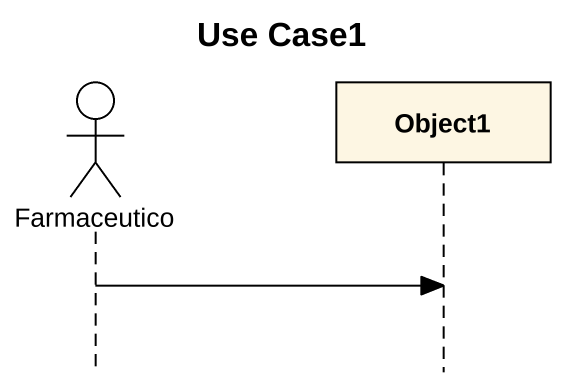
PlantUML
@startuml
title Use Case1
hide footbox
actor Farmaceutico
participant Object1

Farmaceutico -> Object1
@enduml
